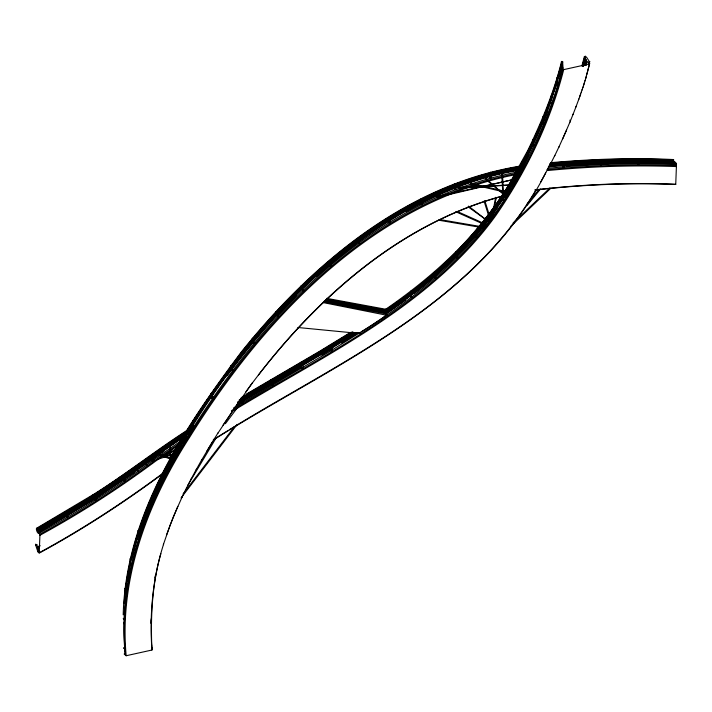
<?xml version="1.0" encoding="UTF-8"?>
<svg xmlns="http://www.w3.org/2000/svg" width="712" height="712" viewBox="0 0 712 712"><rect width="100%" height="100%" fill="white"/><g stroke="black" fill="none" stroke-linecap="round" stroke-linejoin="round"><path stroke-width="1.07" d="M490.034 177.626L490.043 172.615L490.71 172.171L491.262 172.598L491.262 177.662L490.639 177.137L490.043 177.68L491.253 177.715M169.705 448.257L170.533 448.213L170.684 465.977L169.705 448.231L170.533 448.24M170.293 465.746L171.12 465.701M542.927 117.071L544.146 117.044L542.936 117.026L543.131 123.487L544.351 123.505L543.14 123.452M673.294 159.559L673.303 159.541C632.47 157.61 591.538 159.096 550.839 162.674M150.953 623.356L150.989 619.823M550.946 96.289L552.174 96.245L550.946 96.289L551.008 99.653M182.156 440.345L181.925 440.844M557.211 77.572L558.439 77.564L557.22 77.537L557.336 84.648L558.555 84.666L557.345 84.612M563.521 162.122C566.983 160.992 561.394 163.529 563.299 164.499M600.243 164.668C601.613 162.941 601.524 166.35 600.243 164.668C600.554 164.134 599.442 158.304 601.738 159.8C602.165 160.618 600.447 160.698 600.572 159.942M601.462 164.677L601.8 160.004M637.605 163.769C635.967 155.866 641.806 158.491 638.62 164.152C636.742 164.766 638.192 162.185 638.833 163.76M639.064 159.319L638.468 159.773L637.845 159.319M162.461 474.023C123.185 503.055 82.2 529.817 39.24 553.091L39.899 535.291L39.169 533.128C79.379 511.261 117.916 486.394 154.664 459.124L180.154 441.449M535.095 190.086C581.731 184.622 628.803 182.673 675.741 184.364L676.4 166.564L675.67 164.392C632.95 162.817 590.15 164.241 547.608 168.299M673.258 160.298L673.694 159.702L673.249 160.716L672.796 159.915L673.294 159.613L673.258 160.298C632.096 158.393 590.835 159.888 549.815 163.546M501.773 174.938L502.556 174.814L503.758 200.553L503.286 200.41L501.738 174.849L502.556 174.832M503.286 200.41L504.105 200.321M562.649 61.873L562.106 62.442L561.43 61.908L561.919 61.348L562.64 61.793L563.023 67.969L561.804 68.014L563.014 68.014M557.078 81.951L562.64 62.015L561.501 61.713C553.847 92.56 541.503 122.055 527.699 150.606L508.982 184.435M125.063 588.334L126.255 588.121L125.748 588.788L125.063 588.334L125.579 593.185L126.202 593.594L126.798 593.069L126.175 592.615L125.579 593.141M491.271 172.696L490.853 173.105M495.605 197.286L491.885 217.632L496.415 197.429M492.321 217.436L491.538 217.222M673.294 160.022L673.294 159.96C632.478 158.082 591.565 159.532 550.883 163.119M192.712 421.353L193.166 420.73L193.895 421.05L193.379 421.682L192.694 421.299L193.673 426.239L194.857 426.043L194.234 425.553L193.655 426.194M455.422 184.177C451.72 185.654 457.736 180.973 455.778 186.615M123.203 614.848C125.668 515.408 183.732 428.766 241.386 351.888C312.346 263.404 407.406 183.545 522.697 165.691M130.162 558.831L130.759 558.324L131.373 558.715L130.839 559.267L130.162 558.831L130.741 564.011L131.951 563.851L131.391 563.406L130.732 563.913M176.22 448.489L176.754 447.973L177.43 448.346L176.896 448.907L176.22 448.489L177.021 453.704L178.205 453.473L177.466 453.063L177.003 453.66M585.308 56.382C584.952 56.008 584.338 57.387 584.347 56.791C586.172 54.308 588.601 61.65 589.776 61.802C587.792 64.756 584.16 57.512 585.193 56.319M138.164 530.484L138.626 529.906L139.356 530.226L138.893 530.805L138.155 530.44L138.742 535.673L139.961 535.558L139.276 535.139L138.733 535.629M162.14 480.671L163.351 480.689L162.131 480.814L161.464 475.536L162.131 475.038L162.639 475.652L152.608 496.647M330.751 350.518C327.44 342.063 334.328 344.056 331.659 350.108C330.012 349.717 331.187 351.879 331.961 350.598M331.4 345.231L330.181 345.347M148.683 502.734L149.903 502.619L149.431 503.144L148.692 502.779L149.306 508.11L150.517 507.994L149.306 507.914M411.082 296.895L412.301 296.913L411.082 296.984L411.251 290.834L412.097 291.128L412.203 294.065M412.106 291.261L410.886 291.288M434.667 277.742L435.886 277.76L434.667 277.831L434.827 271.619L435.673 271.904L435.788 274.877M456.339 257.744L456.089 251.95L456.766 251.514L457.318 251.879L457.567 257.717L456.953 257.308L456.348 257.788L457.558 257.806M457.318 251.923L456.107 252.039M475.981 236.589L477.191 236.687L475.981 236.767L475.714 230.688M475.741 230.652L476.782 230.652L476.31 231.302M493.016 208.75L494.235 208.705L493.016 208.75L493.425 214.588L494.635 214.499L493.416 214.454M508.724 191.528L509.943 191.439L508.742 191.617L508.457 185.467M35.6 544.849L36.775 544.502L39.062 551.48L38.546 551.907L37.896 551.853L35.6 544.876L36.775 544.502M37.896 551.853L39.062 551.48M521.682 162.47L522.893 162.345L523.267 168.299L522.653 168.735L522.056 168.424L521.673 162.425L522.902 162.389M522.038 168.335L523.267 168.299M124.164 603.393C130.777 508.413 186.313 426.168 241.724 352.173C312.621 263.778 407.575 183.981 522.759 166.127M137.905 470.854L138.422 471.433L137.995 470.757M561.804 67.925L561.457 61.784M564.518 164.517L564.741 162.14M125.428 592.072L126.816 580.85L130.741 559.872M181.32 446.433L181.765 447.1L181.382 446.371L164.018 455.413M534.374 139.454L533.181 139.338L534.401 139.374M154.807 577.939L155.154 575.963M126.959 581.633L131.079 559.605L136.811 538.192L144.314 516.627M361.393 331.934C422.768 293.202 480.529 244.866 515.96 180.394C535.638 144.928 552.708 107.459 562.418 67.951L562.916 69.144C549.637 121.245 525.741 170.595 495.214 214.713C429.576 305.653 324.592 353.962 231.418 410.744M588.797 64.062L589.26 62.006L589.474 63.92L563.699 69.625C550.412 121.779 526.488 171.174 495.935 215.344C430.217 306.382 325.126 354.736 231.854 411.58M589.474 63.92L586.866 74.386M589.759 63.208L585.62 78.721M562.64 61.953L561.43 61.873M160.859 553.687C151.896 584.944 150.49 617.847 151.941 650.029L126.166 655.734L125.383 655.254C116.715 577.129 146.966 499.966 188.627 435.059C264.09 313.796 374.788 197.117 521.148 171.405M561.875 61.855C535.869 162.817 474.299 253.018 386.029 309.613M558.911 74.546L562.204 61.926M558.964 75.641L562.249 63.021M559.009 76.736L562.293 64.107M559.338 76.807L562.346 65.201M130.937 558.831C155.403 465.194 213.529 383.973 276.416 312.096C341.947 242.213 424.993 181.364 521.745 166.635M131.355 558.911L137.105 537.533M131.4 559.659L137.14 538.263L144.349 517.339L152.884 496.825C188.6 421.735 237.087 352.556 295.649 293.513C357.077 233.322 432.611 181.836 519.021 168.005M581.9 65.869L584.347 56.738M582.345 65.931L584.792 56.8M582.674 65.985L585.122 56.844M583.066 66.287L585.567 56.898M583.395 66.332L585.567 58.206M584.054 65.62L585.691 59.523M584.659 64.65L586.021 59.568M585.05 64.952L586.136 60.894M585.38 64.997L586.466 60.938M585.771 65.299L586.581 62.256M586.092 65.344L586.911 62.3M508.439 185.351C478.188 235.841 433.83 276.069 385.762 309.257C385.646 310.984 387.31 309.159 386.189 309.337L326.728 298.355M163.626 544.084C153.018 577.04 149.636 612.009 151.718 646.487M586.537 75.837L584.952 80.928M557.024 80.865L559.187 73.532M585.237 80.225L583.537 85.413M584.543 82.459L582.79 87.701M163.351 544.689L170.132 525.1L177.831 506.348M554.799 87.718L557.3 79.842M554.853 88.813L557.345 80.937M557.736 79.949L543.478 119.215L528.233 152.884C497.43 218.433 445.694 271.61 386.127 311.794M557.398 82.031L543.523 120.301L528.26 154.015M582.016 90.015L583.066 87.006M581.206 92.364L582.291 89.329M137.282 539.02C165.994 454.567 218.335 379.79 277.119 313.538C342.695 243.593 425.803 182.717 522.635 167.979M555.075 86.704L543.425 118.121L528.188 151.798C515.986 176.095 501.782 199.396 485.13 220.916M552.646 94.945L555.12 87.799M581.49 91.67L579.524 97.152M580.663 94.055L578.651 99.591M166.448 535.148L173.568 516.271L182.103 497.029M552.601 93.859C523.231 182.121 464.5 259.346 386.233 309.871M549.922 102.421L553.037 93.966M552.699 96.04C523.329 184.31 464.598 261.526 386.331 312.052M575.91 106.978L578.927 98.915M546.958 110.182L550.305 101.433M572.946 114.641L576.186 106.311M543.745 118.21L547.341 109.212M543.843 120.39L547.056 112.371M569.751 122.544L573.213 113.973M144.038 517.25L152.786 496.219M570.018 121.885L562.658 138.956M536.608 134.799L544.128 117.24M566.592 130.011L558.751 147.411M536.981 133.838C506.454 206.898 451.791 267.374 386.278 310.966M554.603 155.99L559.009 146.779M528.847 150.98L519.635 168.557L504.069 194.287M181.845 497.581L186.633 487.738M550.198 164.659L554.853 155.367M186.375 488.281L191.412 478.455M93.343 494.52L36.454 528.348L36.588 529.052L37.077 529.39L55.136 519.039L93.984 495.534L123.372 476.061L185.85 432.629M528.286 153.979C497.474 219.519 445.739 272.696 386.18 312.888M528.553 154.166C497.733 219.741 445.97 272.945 386.376 313.147M550.447 164.045L540.622 182.165M161.482 475.634L162.514 475.803L185.351 435.219M162.407 476.248L173.292 455.965L198.167 414.695M163.146 477.262C202.635 402.378 253.258 332.798 315.906 275.589C374.103 223.372 444.199 179.887 522.679 168.299M191.163 478.998L196.432 469.181M545.784 172.785C477.903 305.555 332.682 364.313 213.422 439.963M196.192 469.706L201.674 459.899M508.991 189.988L519.199 172.473M201.434 460.415L212.79 441.262M187.737 485.406L216.092 437.996M206.898 451.105L217.952 432.967M535.673 190.344C467.446 305.991 338.921 362.088 229.38 429.683M191.484 425.358L211.909 394.003L242.311 352.68M217.739 433.457L240.167 399.628M153.089 460.753C155.1 460.851 141.012 452.77 153.125 460.78L178.347 452.592L165.442 456.098M502.877 196.112L485.673 220.328L478.464 229.148M223.061 425.135L252.235 382.967M185.271 439.829L185.707 440.514M185.752 440.497L185.351 439.811M211.758 394.359L226.478 373.631L259.026 332.326M245.925 391.733C309.569 304.202 394.893 225.482 501.382 196.263M497.715 207.29C475.073 240.327 446.068 268.495 414.633 293.104M386.5 310.227L405.698 296.406M225.393 423.711L239.597 404.781L238.912 404.336L239.579 404.817M227.413 375.295C298.933 279.424 396.531 191.492 517.766 169.705M183.064 493.959L234.56 426.479M181.044 497.964L237.221 424.352M258.358 375.091C320.623 295.026 401.746 223.568 501.462 196.503M151.327 619.2L151.336 618.425M526.577 204.762L539.144 189.356M527.218 205.287L540.488 189.027M124.235 618.995L123.737 619.235M471.486 237.23L478.998 228.57M258.919 332.637C327.031 253.499 416.111 183.536 521.816 167.08M458.902 188.226L458.822 187.407L513.592 184.809L458.857 188.235L458.848 187.407M513.343 184.417L513.423 185.236M472.012 236.66L456.632 252.911L440.603 268.05M276.648 312.702C342.223 242.765 425.331 181.889 522.163 167.142M277.822 314.597L296.584 295.177M569.938 120.542L569.983 120.079M513.112 222.927L549.878 188.004M510.486 226.558L550.447 188.6M457.14 252.368L441.084 267.525L414.482 289.828M316.377 276.425C374.316 224.458 444.003 181.097 522.083 169.314M438.672 220.195L484.053 227.965L484.213 227.181L483.991 227.938M151.487 647.884L152.235 647.787L151.674 648.534M386.189 309.337L386.073 310.183L385.806 309.222M37.077 529.39C35.636 528.108 37.122 534.071 39.383 533.564C41.091 532.3 36.65 526.168 36.259 529.185M423.916 282.175L405.262 296.895L386.082 310.699M124.938 648.267L123.924 648.134L124.404 648.338M154.504 460.798C117.97 487.898 79.628 512.578 39.667 534.32M386.224 313.974L405.404 300.161M134.648 472.225L95.595 498.516L38.715 532.345M156.96 459.044L179.727 443.273M162.318 473.711C123.007 502.779 81.978 529.568 38.973 552.868L38.475 551.667M164.089 472.457L169.394 468.701M164.223 472.768L169.527 469.012M164.045 450.954C123.772 480.306 82.227 507.941 38.581 532.051M177.591 445.854L155.519 461.207C118.735 488.512 80.153 513.405 39.899 535.291M380.404 319.412C385.379 316.431 385.067 315.051 386.99 315.309C386.189 313.894 386.011 316.635 386.598 315.211L322.67 302.484M379.514 320.026L371.433 325.42M184.185 436.207L124.306 477.957L94.954 497.412L38.11 531.214M182.779 439.731L188.021 436.296M181.524 442.072L186.775 438.645M181.035 443.523L186.286 440.078M370.614 325.954L328.357 352.333L233.634 407.905M93.281 494.564C127.448 473.195 158.927 447.875 193.103 426.515M193.344 426.88C152.751 452.52 115.424 483.021 73.799 507.095L36.712 528.713M193.522 427.156C141.501 461.421 92.008 499.664 36.846 529.007M187.612 431.499L192.881 428.09M192.934 428.286C141.261 462.417 92.008 500.358 37.175 529.55M185.191 433.67C136.597 466.787 89.258 501.96 37.309 529.844M186.953 432.531L193.112 428.553M191.644 430.253C140.647 464.153 91.839 501.488 37.647 530.378M191.822 430.529C140.816 464.438 91.981 501.782 37.781 530.68M185.067 435.637L190.344 432.228M190.522 432.495C140.202 466.173 91.812 502.903 38.243 531.508M359.987 332.824C356.97 333.332 362.212 333.207 359.044 333.438L297.892 327.502M213.333 439.624L228.436 430.27M350.571 332.344L319.572 351.301L246.548 393.985M351.692 332.157L319.768 351.683L241.43 397.518M352.769 331.872L319.919 351.977L240.701 398.328M352.974 332.255L320.124 352.369L240.914 398.711M353.09 332.415L320.24 352.52L239.232 399.93M353.241 332.7L320.382 352.814L239.392 400.215M354.478 332.673L320.703 353.357L237.915 401.817M354.629 332.958L320.854 353.642L238.075 402.102M355.867 332.931L321.174 354.193L237.497 403.179M356.943 332.646L321.317 354.478L237.657 403.464M341.573 342.979L358.18 332.611M386.296 311.197L386.127 312.007L386.296 311.197L325.971 299.885M386.296 313.858L386.402 313.066L386.216 313.867L324.094 302.03M321.637 355.021L331.676 349.005M237.968 404.015L301.229 367.036M436.741 197.455L436.678 196.654L517.117 178.659L436.803 197.455L436.661 196.645M516.859 178.294L517.019 179.104M37.015 547.27L39.845 545.623M37.149 547.564L39.988 545.917M37.46 548.632L39.347 547.537M37.602 548.925L39.489 547.831M177.991 452.245L178.24 453.037M405.938 211.597C442.143 191.466 481.33 175.766 522.501 169.821M164.454 456.107L181.782 447.092M36.472 528.331L37.22 529.114L37.318 528.58M486.109 225.277L486.358 224.52L486.011 225.268L455.742 211.713M508.76 192.222L508.564 193.023L508.777 192.231L470.623 183.242L470.427 184.043L470.659 183.251M504.701 195.773L506.855 195.275M508.742 185.316L509.463 185.903L508.332 185.823M506.446 191.813L508.466 191.395M520.579 172.776C374.708 198.924 264.419 315.274 189.125 436.251C147.357 500.91 118.156 577.281 125.383 655.254M515.622 174.636C372.376 203.018 264.188 317.454 189.846 436.954C148.123 501.542 118.957 577.832 126.166 655.734M517.758 174.28L519.894 173.924M519.902 169.34L522.029 168.984M534.979 189.855C581.642 184.506 628.927 182.165 675.741 184.364M547.038 169.59C589.928 165.46 633.093 164 676.169 165.593M547.403 170.551C590.257 166.43 633.377 164.97 676.4 166.564M550.954 163.894L591.93 161.028L620.268 160.102M550.243 164.054L592.357 161.09M550.278 164.383C591.307 160.725 632.567 159.23 673.739 161.126M549.611 164.979C591.022 161.259 632.665 159.71 674.219 161.633M549.646 165.309C591.031 161.588 632.665 160.04 674.202 161.962M548.979 165.914C590.746 162.122 632.763 160.529 674.682 162.461M549.005 166.243C590.764 162.452 632.763 160.859 674.673 162.799M548.338 166.839C590.479 162.995 632.861 161.339 675.154 163.297M468.069 206.8L488.886 221.815L468.505 206.106M566.013 165.629L621.674 162.932L675.136 163.626M435.077 272.429L434.462 272.02M490.666 173.132L490.052 172.713M386.029 310.138L326.612 299.173M386.34 313.058L324.218 301.212M619.814 160.04L634.25 159.933M633.787 159.88L647.626 160.013M160.36 455.386L160.547 454.585L160.271 455.368L173.844 460.237L174.12 459.454L173.817 460.228M647.146 159.951L673.748 160.796M174.057 459.445L160.618 454.621M476.123 231.302L475.634 230.902M123.55 619.217L123.247 618.434L124.253 618.461M439.847 219.563L484.151 227.155M324.77 300.5L386.153 312.007M181.898 439.963L181.186 440.942L177.644 437.355L177.715 436.705L178.525 436.518L182.014 440.034M470.401 184.034L508.519 193.005M67.471 517.455L68.085 516.405L67.346 516.716L67.435 517.437L62.736 514.1L63.546 513.192L68.121 516.431M488.957 221.379L488.485 222.037M120.737 476.942L120.008 477.129L119.981 477.903L120.746 477.672L120.702 476.915L125.072 480.146L124.395 481.134L124.28 480.342L125.045 480.111M457.095 211.411L486.376 224.52M485.548 179.264L486.082 178.641L506.383 196.654L485.531 179.255L486.1 178.659M589.741 61.624L588.788 62.389M148.221 457.905L148.986 456.953M562.916 69.144L563.699 69.625M489.998 219.759L490.702 219.412L489.909 219.652L484.062 201.113M506.499 196.227L505.903 196.788M92.275 495.766C90.602 499.228 91.581 491.983 94.447 497.305M93.69 498.267C96.52 503.642 97.517 496.291 95.915 499.877M63.519 513.165L62.709 514.064M177.706 437.426L178.596 436.59M584.499 57.227L585.353 56.417M153.062 460.059L152.368 460.228L152.35 461.002M676.213 164.107C672.377 164.739 679.524 165.825 674.994 161.935M39.685 532.798L38.893 532.718L38.653 533.448M242.472 402.68C238.645 403.615 245.765 404.042 241.582 400.536M330.929 265.727L330.128 265.585L329.825 266.252L330.582 266.475L330.947 265.772L329.122 261.42L328.018 261.882L328.686 262.238L329.202 261.598M672.733 160.414L673.952 162.585M490.684 219.358L484.81 200.766M300.731 362.942C304.362 363.485 298.177 360.103 301.149 365.416M271.699 385.406C274.36 386.936 272.74 379.211 270.667 380.012C269.608 382.371 270.72 385.219 272.874 385.076M421.78 201.745C422.839 197.678 417.757 198.915 420.605 202.075M390.247 222.313L389.517 222.019L389.09 222.722L389.793 222.963L390.247 222.313L388.699 217.739L387.933 217.507L387.533 218.095L389.072 222.669M387.559 218.192L388.725 217.836M358.91 240.852C359.515 236.909 354.683 238.351 357.744 241.226M356.908 239.09L357.611 239.33L358.056 238.662M213.155 398.079L212.372 397.786L211.989 398.453L213.173 398.186L211.998 393.425L211.286 393.158L210.823 393.745L211.971 398.409M210.85 393.843L212.025 393.522M328.027 261.936L329.807 266.208M151.727 648.116L152.226 649.308M302.787 367.703C298.746 367.508 305.911 369.92 302.342 365.131M270.382 380.573L271.103 380.875L271.575 380.288M420 199.716L420.73 200.028L421.184 199.396M230.67 366.182C234.328 366.707 228.178 363.547 231.338 368.398M454.203 184.257L454.55 186.695M476.853 230.813L477.022 233.75M151.514 644.574L151.941 650.029M533.181 139.338L533.332 142.391M300.953 286.268C302.306 287.87 302.191 284.417 300.953 286.215M302.698 290.496C303.828 292.16 304.282 288.636 302.707 290.443M551.07 103.053L552.298 103.044L551.07 103.053M275.704 312.007C276.87 313.716 277.226 310.129 275.704 312.007M277.351 316.253C278.623 317.908 278.73 314.366 277.351 316.253M252.27 338.707C253.463 340.407 253.801 336.785 252.27 338.707M253.783 343.015C255.19 344.608 254.994 341.173 253.792 342.962M358.581 243.264C359.747 244.937 360.103 241.395 358.581 243.264M231.987 370.462C233.305 372.145 233.305 368.585 231.987 370.462M183.91 438.966L184.479 438.458L183.91 438.966M123.897 648L124.938 647.697L123.897 648M146.645 464.553L147.108 465.15L146.645 464.527M563.076 166.822C564.251 168.637 564.554 165.228 563.076 166.822M123.505 623.312C124.751 625.056 124.894 621.647 123.505 623.312M421.184 204.273C422.35 205.919 422.679 202.582 421.192 204.228M454.906 189.081C456.072 190.763 456.499 187.345 454.906 189.081M359.284 333.118C359.863 334.328 359.738 331.854 359.293 333.029M35.814 544.279L36.499 545.214L35.822 544.253M124.271 654.034L125.49 654.034L124.28 653.99M533.484 145.417L534.703 145.462L533.493 145.373"/></g></svg>
